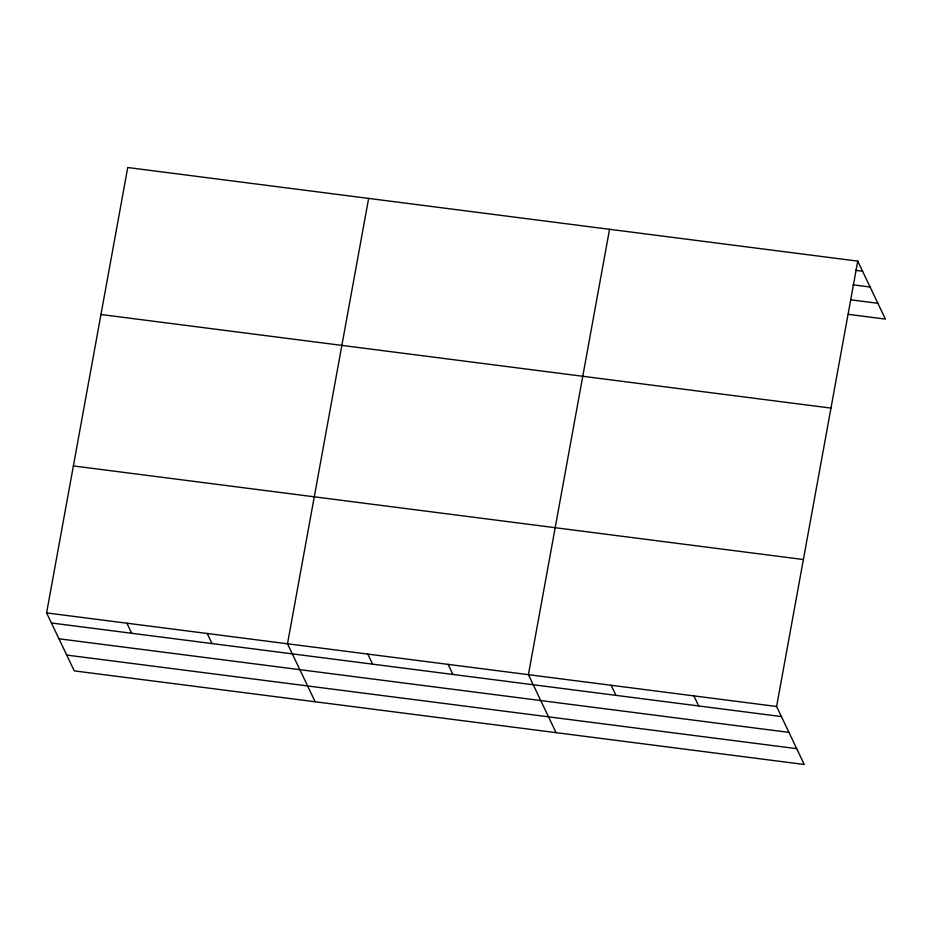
<?xml version="1.0" encoding="UTF-8"?>
<svg xmlns="http://www.w3.org/2000/svg" width="932" height="932" viewBox="0 0 932 932"><rect width="100%" height="100%" fill="white"/><g stroke="black" fill="none" stroke-linecap="round" stroke-linejoin="round"><path stroke-width="1.4" d="M857.743 261.123L776.612 706.491L804.258 764.473L74.257 670.877L46.6 612.907L127.742 167.527L857.743 261.123L885.4 319.094L848.318 314.34M368.641 198.423L287.499 643.791L315.156 701.761M609.54 229.307L528.409 674.675L556.055 732.645M855.425 270.292L862.554 271.2M852.978 284.819L870.092 287.009M850.753 299.813L877.862 303.296M100.959 314.503L830.971 408.1M73.372 465.93L803.384 559.526M46.6 612.907L776.612 706.491M51.411 622.984L781.412 716.568M58.949 638.781L788.95 732.377M66.708 655.068L796.72 748.664M693.874 695.889L698.685 705.967M611.136 685.276L615.947 695.354M448.106 664.376L452.905 674.453M367.802 654.078L372.614 664.155M207.207 633.492L212.007 643.569M126.903 623.193L131.703 633.271"/></g></svg>
